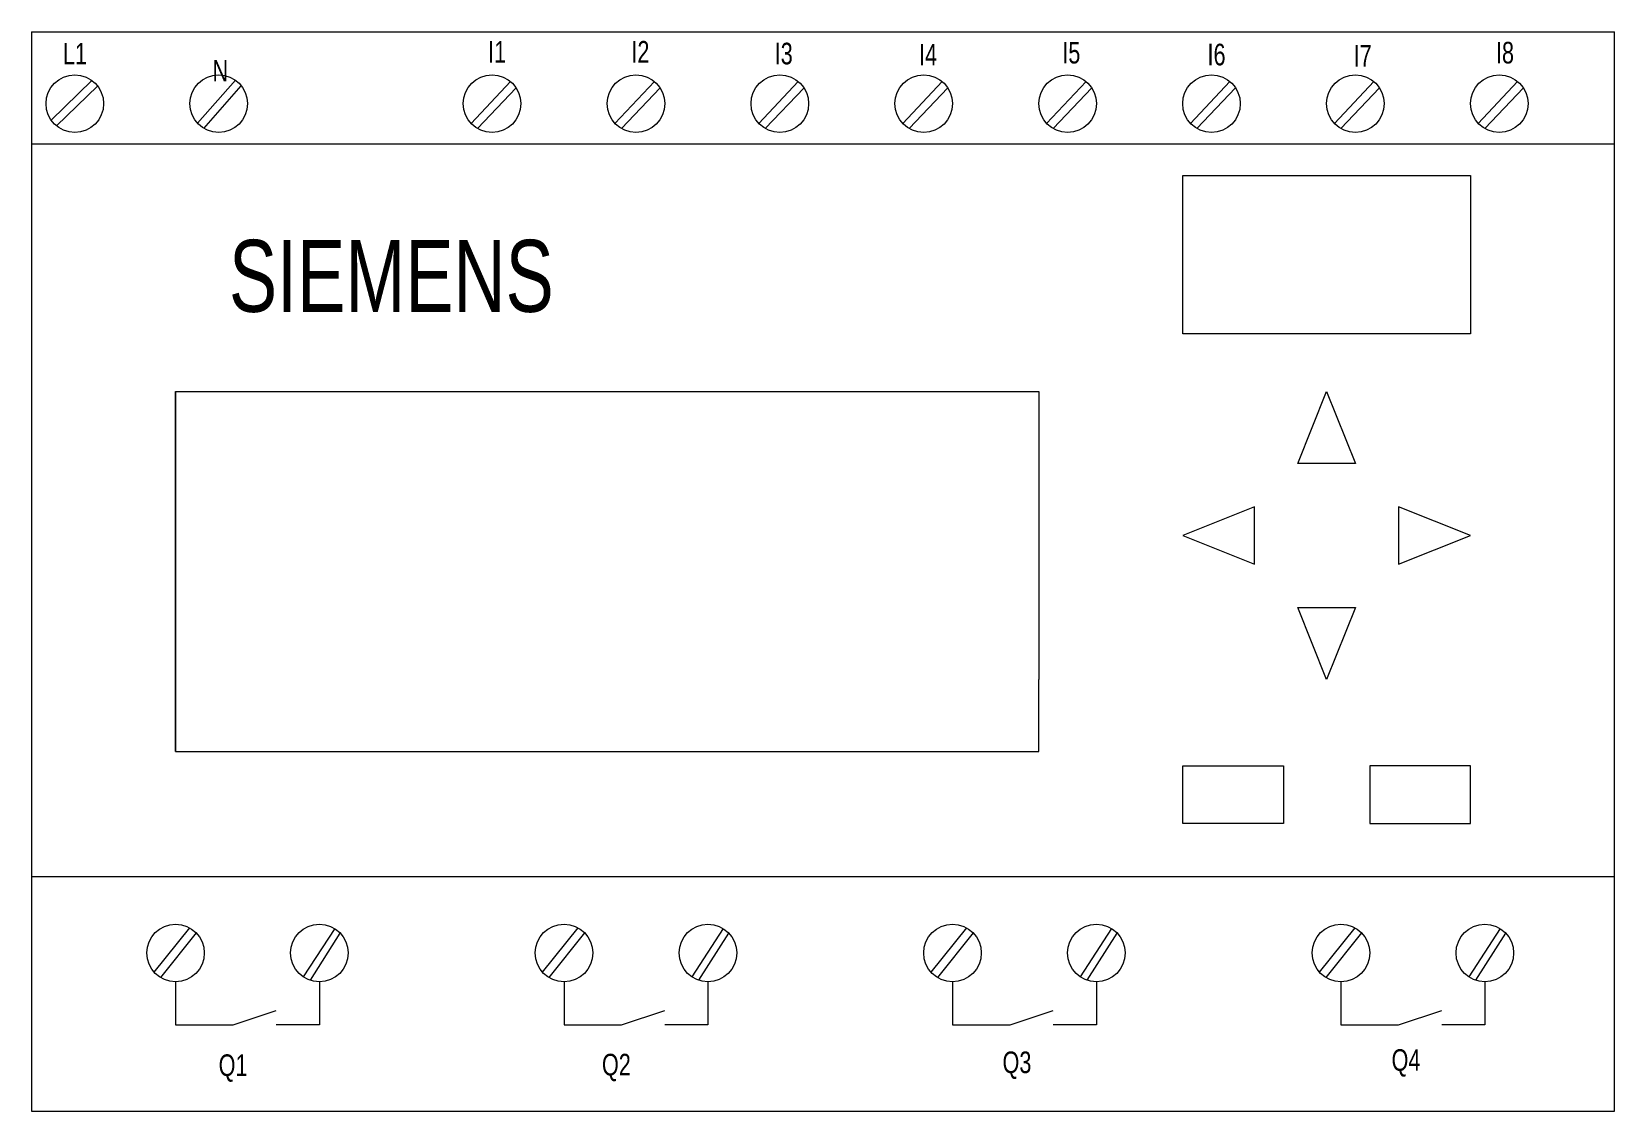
# Model space of a CAD drawing. Extents: x 0 to 110, y 0 to 75.
import ezdxf

# ---------------------------------------------------------------- set-up
doc = ezdxf.new("R2010")
doc.units = 0
doc.layers.get('0').update_dxf_attribs({"linetype": 'CONTINUOUS', "lineweight": 0})
doc.layers.add('letras 1', color=7, linetype='CONTINUOUS', lineweight=40)
doc.layers.add('letras 2', color=7, linetype='CONTINUOUS', lineweight=20)
doc.styles.get("Standard").update_dxf_attribs({"font": 'txt', "width": 0.75})

msp = doc.modelspace()

# ---------------------------------------------------------------- linework, layer by layer
for p, q in [((0, 75), (110, 75)), ((0, 75), (0, 0)), ((110, 75), (110, 75)), ((110, 0), (110, 75)), ((4.19, 71.61), (1.36, 68.85)), ((14.16, 71.63), (11.52, 68.65)), ((33.28, 71.54), (30.54, 68.63)), ((43.28, 71.54), (40.54, 68.63)), ((53.28, 71.54), (50.54, 68.63)), ((63.28, 71.54), (60.54, 68.63)), ((73.28, 71.54), (70.54, 68.63)), ((83.28, 71.54), (80.54, 68.63)), ((93.28, 71.54), (90.54, 68.63)), ((103.28, 71.54), (100.54, 68.63)), ((1.73, 68.46), (4.58, 71.22)), ((11.97, 68.28), (14.57, 71.24)), ((30.99, 68.28), (33.68, 71.09)), ((40.99, 68.28), (43.68, 71.09)), ((50.99, 68.28), (53.68, 71.09)), ((60.99, 68.28), (63.68, 71.09)), ((70.99, 68.28), (73.68, 71.09)), ((80.99, 68.28), (83.68, 71.09)), ((90.99, 68.28), (93.68, 71.09)), ((100.99, 68.28), (103.68, 71.09)), ((80, 65), (100, 65)), ((80, 54), (80, 65)), ((100, 65), (100, 54)), ((100, 54), (80, 54)), ((10, 50), (10, 50)), ((10, 50), (10, 25)), ((10, 25), (10, 50)), ((10, 50), (70, 50)), ((70, 50), (70, 30)), ((88, 45), (90, 50)), ((90, 50), (92, 45)), ((92, 45), (88, 45)), ((85, 42), (80, 40)), ((85, 38), (85, 42)), ((100, 40), (95, 42)), ((95, 42), (95, 38)), ((80, 40), (85, 38)), ((95, 38), (100, 40)), ((90, 30), (88, 35)), ((88, 35), (92, 35)), ((92, 35), (90, 30)), ((10, 30), (10, 25)), ((70, 25), (70, 30)), ((10, 25), (10, 25)), ((10, 25), (70, 25)), ((80, 24), (87, 24)), ((80, 20), (80, 24)), ((87, 24), (87, 20)), ((100, 24), (93, 24)), ((93, 24), (93, 20)), ((100, 20), (100, 24)), ((87, 20), (80, 20)), ((93, 20), (100, 20)), ((8.51, 9.67), (10.99, 12.74)), ((11.43, 12.4), (8.95, 9.3)), ((21.06, 12.69), (18.88, 9.34)), ((19.37, 9.1), (21.45, 12.38)), ((35.51, 9.67), (37.99, 12.74)), ((38.43, 12.4), (35.95, 9.3)), ((48.06, 12.69), (45.88, 9.34)), ((46.37, 9.1), (48.45, 12.38)), ((62.51, 9.67), (64.99, 12.74)), ((65.43, 12.4), (62.95, 9.3)), ((75.06, 12.69), (72.88, 9.34)), ((73.37, 9.1), (75.45, 12.38)), ((89.51, 9.67), (91.99, 12.74)), ((92.43, 12.4), (89.95, 9.3)), ((102.06, 12.69), (99.88, 9.34)), ((100.37, 9.1), (102.45, 12.38)), ((10, 9), (10, 6)), ((20, 9), (20, 6)), ((37, 9), (37, 6)), ((47, 9), (47, 6)), ((64, 9), (64, 6)), ((74, 9), (74, 6)), ((91, 9), (91, 6)), ((101, 9), (101, 6)), ((14, 6), (17, 7)), ((41, 6), (44, 7)), ((68, 6), (71, 7)), ((95, 6), (98, 7)), ((10, 6), (14, 6)), ((20, 6), (17, 6)), ((37, 6), (41, 6)), ((47, 6), (44, 6)), ((64, 6), (68, 6)), ((74, 6), (71, 6)), ((91, 6), (95, 6)), ((101, 6), (98, 6)), ((0, 0), (110, 0))]:
    msp.add_line(p, q)
for centre in [(3, 70), (13, 70), (32, 70), (42, 70), (52, 70), (62, 70), (72, 70), (82, 70), (92, 70), (102, 70), (10, 11), (20, 11), (37, 11), (47, 11), (64, 11), (74, 11), (91, 11), (101, 11)]:
    msp.add_circle(centre, 2)
at = {"layer": 'letras 2'}
for p, q in [((0, 67.2), (110, 67.2)), ((0, 16.32), (110, 16.32))]:
    msp.add_line(p, q, dxfattribs=at)

# ---------------------------------------------------------------- texts
at = {"layer": 'letras 1', "insert": (25, 58), "char_height": 5, "width": 100, "attachment_point": 5}
msp.add_mtext('SIEMENS', dxfattribs=at)
at = {"layer": 'letras 2', "char_height": 1.5, "width": 100, "attachment_point": 5}
for s, insert in [('L1', (3.01, 73.47)), ('I1', (32.35, 73.6)), ('I2', (42.31, 73.6)), ('I3', (52.27, 73.47)), ('I4', (62.3, 73.4)), ('I5', (72.26, 73.53)), ('I6', (82.35, 73.4)), ('I7', (92.51, 73.33)), ('I8', (102.4, 73.53)), ('N\\P', (13.11, 72.29)), ('Q1', (14, 3)), ('Q2', (40.64, 3.04)), ('Q3', (68.48, 3.2)), ('Q4', (95.52, 3.36))]:
    msp.add_mtext(s, dxfattribs=dict(at, insert=insert))

doc.saveas('drawing.dxf')
